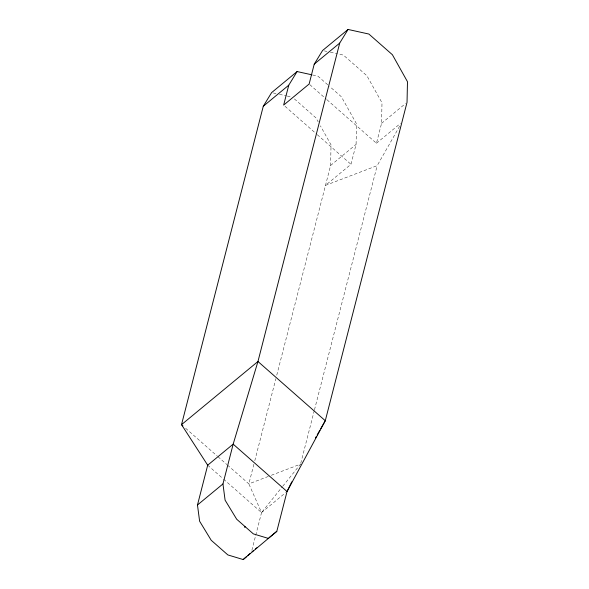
<?xml version="1.0" encoding="UTF-8"?>
<svg xmlns="http://www.w3.org/2000/svg" width="589" height="589" viewBox="0 0 589 589"><rect width="100%" height="100%" fill="white"/><g stroke="black" fill="none" stroke-linecap="round" stroke-linejoin="round"><path stroke-width="0.44" stroke-dasharray="2.94 2.21" d="M276.764 375.164L330.606 165.472L331.04 144.872L320.394 125.818M399.673 126.164L377.174 165.642L325.496 185.373L350.97 164.316L356.08 144.415L356.522 123.823L341.436 96.824L329.685 86.487M326.983 99.755L376.452 143.267L381.562 123.366L381.996 102.773L366.918 75.775L343.416 55.101L338.204 53.952M253.881 464.272L248.852 483.878L261.553 512.577L251.562 551.495M254.801 460.708L275.851 378.734M300.758 463.256L314.261 410.68M314.489 409.789L377.174 165.642M223.577 479.166L261.553 512.577L282.19 486.934M282.764 486.227L300.53 464.147L269.18 476.111M330.606 165.472L356.08 144.415M381.562 123.366L405.622 103.487M376.452 143.267L400.513 123.388M261.553 512.577L285.613 492.691M268.334 476.435L248.852 483.878L227.553 465.141M324.318 50.882L326.924 51.457M330.392 52.23L337.342 53.761M312.73 75.002L317.935 76.158L327.727 84.764M273.362 92.988L275.969 93.563M279.436 94.328L286.387 95.867M287.255 96.059L291.592 97.016M309.807 84.647L326.299 99.151M294.419 98.93L315.962 117.881L318.178 121.849M285.017 106.3L316.624 134.101M317.309 134.704L350.97 164.316M185.645 428.277L217.245 456.077M217.937 456.681L226.868 464.537M207.696 465.192L222.885 478.555"/><path stroke-width="0.88" d="M311.861 74.81L297.106 71.556L271.625 92.606L263.276 106.241L181.522 424.647L207.696 465.192L197.477 504.994L199.612 521.213L211.223 540.29L227.869 554.934L243.191 559.55L276.815 531.33L287.034 491.528L291.798 481.861M297.106 71.556L288.757 85.191L283.648 105.092L309.122 84.036L314.231 64.142L322.581 50.499L348.062 29.45L368.891 34.052L392.392 54.725L407.478 81.724L407.036 102.317L325.283 420.723L287.034 491.528L233.17 444.143L257.96 361.491L339.713 43.085L348.062 29.45M268.665 538.501L253.344 533.884L236.697 519.24L225.094 500.164L222.951 483.944L233.17 444.143L207.696 465.192M244.774 527.538L245.024 526.559M315.38 438.091L316.286 436.515M317.184 434.932L319.886 430.198M320.784 428.615L325.283 420.723L257.96 361.491L181.522 424.647L182.899 425.854M243.191 559.55L246.585 556.561M247.94 555.368L249.979 553.572M263.276 106.241L288.757 85.191M314.231 64.142L339.713 43.085M197.477 504.994L222.951 483.944M252.04 551.79L253.461 550.627M255.582 548.867L256.995 547.696M269.026 537.757L276.815 531.33"/></g></svg>
